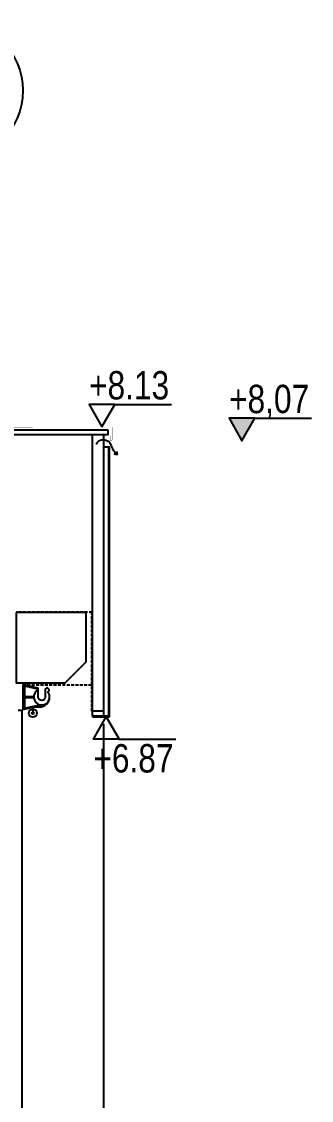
# Model space of a CAD drawing. Header units: millimetres. Extents: x 58205 to 122423, y 1055 to 94479.
# Drawn here: x 69734.9 to 69861, y 17348.7 to 17817.3 of the extents above; entities that cross this region are included whole.
import ezdxf

# ---------------------------------------------------------------- set-up
doc = ezdxf.new("R2010")
doc.units = ezdxf.units.MM
doc.linetypes.add('DASHED', pattern=[0.75, 0.5, -0.25])
doc.linetypes.add('HIDDEN', pattern=[9.524999999999999, 6.35, -3.175])
for name, color, linetype in [('+48_HACZE', 253, 'Continuous'), ('+48_KOTY', 3, 'Continuous'), ('+48_MEBLE', 251, 'Continuous'), ('+48_OSIE', 8, 'Continuous'), ('+48_WIDOK', 5, 'Continuous'), ('+48_ŻELBET', 242, 'Continuous'), ('1_CIENKA', 252, 'Continuous'), ('_przerywane', 8, 'DASHED'), ('SCHODY_', 2, 'Continuous')]:
    doc.layers.add(name, color=color, linetype=linetype)
doc.styles.add('WRP_ARIAL', font='ARIAL.TTF', dxfattribs={"width": 0.8})

# ---------------------------------------------------------------- blocks, each defined once
blk = doc.blocks.new('OZN_OSI')
at = {"layer": '+48_OSIE', "linetype": 'Continuous', "ltscale": 5}
blk.add_circle((0, -30), 30, dxfattribs=at)
at = {"layer": '+48_OSIE', "linetype": 'Continuous', "ltscale": 5, "style": 'WRP_ARIAL', "width": 0.8}
blk.add_attdef('NR', (-23.25682709913372, -43.54146054564336), '', height=30, dxfattribs=at)
blk = doc.blocks.new('koty')
at = {"layer": '+48_KOTY', "color": 3, "ltscale": 5}
blk.add_line((70403.15119564424, 11224.9944954098), (70423.15119564424, 11224.9944954098), dxfattribs=at)
blk.add_lwpolyline([(70398.60119564424, 11217.11366423536), (70403.15119564424, 11224.9944954098), (70394.05119564424, 11224.9944954098)], close=True, dxfattribs=at)
at = {"layer": '+48_KOTY', "color": 3, "style": 'WRP_ARIAL', "width": 0.8}
blk.add_attdef('POZIOM', (70403.19254657679, 11226.78226920364), '', height=10, dxfattribs=at)

msp = doc.modelspace()

# ---------------------------------------------------------------- hatches: boundary and pattern name
at = {"layer": '+48_KOTY'}
msp.add_hatch(color=256, dxfattribs=at).paths.add_polyline_path([(69836.31654407394, 17644.97946534085), (69825.10574093161, 17644.97946534085), (69830.71114250275, 17635.27062502279)])

# ---------------------------------------------------------------- linework, layer by layer
at = {"layer": '+48_HACZE'}
for p, q in [((69776.59418817853, 17629.0791498926), (69775.12063710859, 17629.35959105269)), ((69776.59418817855, 17629.07914989259), (69776.29866315082, 17630.54975009592))]:
    msp.add_line(p, q, dxfattribs=at)
at = {"layer": '+48_HACZE', "linetype": 'HIDDEN', "ltscale": 0.2}
for points in [[(69765.48355984414, 17517.77109084874), (69765.48355985917, 17560.72981474029), (69732.48355984261, 17560.72981472965)], [(69735.48356138828, 17529.17062352446), (69765.6835598481, 17529.17062352447)], [(69735.48356384895, 17529.17107479205), (69765.68356230877, 17529.17107479206)]]:
    msp.add_lwpolyline(points, dxfattribs=at)
at = {"layer": '+48_HACZE', "color": 251, "ltscale": 0.1}
for points in [[(69732.48356108082, 17560.68273526546), (69732.48356078412, 17530.17107479226), (69753.88356106733, 17530.17107479227), (69762.9835610673, 17539.27107479227), (69762.9835610673, 17560.67107479226), (69732.48356108081, 17560.67107479226)], [(69736.1835626186, 17529.17107479226), (69736.1835626186, 17518.67107479226)], [(69736.1835626186, 17528.81151672057), (69741.7835626186, 17527.49386966175)], [(69741.7835626186, 17526.83311874798), (69741.7835626186, 17527.49386966175)], [(69736.1835626186, 17524.09607479227), (69740.18800388307, 17524.09607479227)], [(69736.1835626186, 17523.74607479227), (69740.18800388307, 17523.74607479227)], [(69736.1835626186, 17519.03063286396), (69742.77105003934, 17520.58062990414)]]:
    msp.add_lwpolyline(points, dxfattribs=at)
at = {"layer": '+48_HACZE', "color": 251}
msp.add_lwpolyline([(69742.1335626186, 17527.02792206885, 2.641548509137701), (69746.53248463533, 17525.79156968425, -0.4142135623777147), (69746.53248463532, 17526.49867646544), (69746.9258148708, 17526.89200670092, 0.41421356237018), (69746.9258148708, 17527.17484941339), (69746.1479974115, 17527.9526668727, 0.4142135623777146), (69745.86515469903, 17527.9526668727), (69745.19214126236, 17527.27965343602, 0.1989123673789404), (69745.1335626186, 17527.13823207979), (69745.1335626186, 17523.92107479226, -0.9999999999999999), (69742.1335626186, 17523.92107479226), (69742.1335626186, 17527.61267186054, 0.3480386142170266), (69741.97937048535, 17527.80735529421), (69736.1835626186, 17529.17107479226), (69735.4835626186, 17529.17107479226), (69735.4835626186, 17518.67107479226), (69736.1835626186, 17518.67107479226), (69740.16096721169, 17519.60693469652, -0.05783702830357407), (69740.20677507843, 17519.61225126286), (69742.71751625759, 17519.61225126286, 0.4090632569944211), (69747.08356261862, 17523.92107479189)], format="xyb", dxfattribs=at)
at = {"layer": '+48_HACZE', "color": 251, "ltscale": 0.1}
for radius in [1.75, 0.5]:
    msp.add_circle((69739.7835625917, 17516.92107479226), radius, dxfattribs=at)
at = {"layer": '+48_HACZE'}
msp.add_spline([(69767.34169952747, 17633.72173092337), (69768.70263543063, 17635.32576579569), (69772.48154226122, 17635.11776235959), (69773.81775287901, 17633.29314343553), (69774.67422423688, 17631.26201486917), (69776.59418817879, 17629.07914989265)], degree=3, dxfattribs=at)
at = {"layer": '+48_KOTY'}
msp.add_lwpolyline([(69836.31654407394, 17644.97946534085), (69825.10574093161, 17644.97946534085), (69830.71114250275, 17635.27062502279), (69836.31654407394, 17644.97946534085)], dxfattribs=at)
at = {"layer": '+48_MEBLE'}
msp.add_line((69770.48355816587, 17512.27085459783), (69770.48355816588, 17248.37062474129), dxfattribs=at)
at = {"layer": '+48_WIDOK', "color": 2}
for p, q in [((69770.68357409652, 17632.63212777085), (69772.88358254901, 17632.63212777085)), ((69770.68358252532, 17517.77109089612), (69765.68358254901, 17517.77109084874)), ((69770.68358252532, 17517.77109089612), (69765.68358254901, 17517.77109084874)), ((69772.88358254901, 17515.57109081801), (69765.68358254901, 17515.57109074977)), ((69772.88358254901, 17515.57109081801), (69765.68358254901, 17515.57109074977))]:
    msp.add_line(p, q, dxfattribs=at)
at = {"layer": '+48_WIDOK', "const_width": 0.2}
msp.add_lwpolyline([(69685.13252973386, 17638.18893448106), (69684.3442596869, 17637.04143216889, -0.7366785218692551), (69683.61455739086, 17637.26791924576), (69683.61455739086, 17640.57059423959, -0.4142135623743508), (69684.31458789339, 17641.27062474209), (69774.28357326315, 17641.27062474085), (69774.2835732631, 17635.8135179716, -1.12119119698539), (69773.43001987251, 17635.8135179716), (69773.43001987251, 17637.25754081023)], format="xyb", dxfattribs=at)
at = {"layer": '+48_WIDOK', "color": 2}
msp.add_lwpolyline([(69772.38357326314, 17640.03212777085), (69772.38357326314, 17637.83212777085), (69686.48362669916, 17637.83212777057), (69686.48362669916, 17640.03212777057)], close=True, dxfattribs=at)
at = {"layer": '+48_WIDOK', "color": 251}
for points in [[(69765.6835825727, 17517.77109084874), (69765.6835825727, 17637.83212777082)], [(69770.68357409652, 17632.63212777084), (69770.6835740965, 17637.83212777084)]]:
    msp.add_lwpolyline(points, dxfattribs=at)
at = {"layer": '+48_WIDOK', "color": 2}
for points in [[(69770.68358254901, 17515.57109079716), (69770.68358254901, 17632.63212777084)], [(69772.88358254901, 17515.57109081801), (69772.88358254901, 17632.63212777085)], [(69765.68358254901, 17515.57109074977), (69765.68358254901, 17517.77109084874)]]:
    msp.add_lwpolyline(points, dxfattribs=at)
at = {"layer": '+48_WIDOK'}
for points in [[(69772.88358254901, 17632.63212777085), (69773.18359763682, 17632.63212777085)], [(69773.18359763682, 17515.27107605636), (69773.18359763682, 17632.63212777085)], [(69765.68358254901, 17515.57109074977), (69765.68358255188, 17515.27107600898)], [(69765.68358254901, 17515.57109074977), (69765.68358255188, 17515.27107600898)], [(69765.68358254901, 17515.27107605635), (69773.18359763682, 17515.27107605635)]]:
    msp.add_lwpolyline(points, dxfattribs=at)
at = {"layer": '+48_ŻELBET', "ltscale": 0.3}
msp.add_line((69770.68358279705, 17518.27108194809), (69770.68357409652, 17632.63212777084), dxfattribs=at)
at = {"layer": '1_CIENKA', "color": 251, "lineweight": -3}
msp.add_lwpolyline([(69739.78356262468, 17519.51813361722), (69739.78356260606, 17516.92107479226)], dxfattribs=at)
at = {"layer": '_przerywane', "linetype": 'Continuous'}
for p, q in [((69733.39228287706, 17518.27062474118), (69735.01173590575, 17518.27062474118)), ((69735.01173590575, 17518.27062474118), (69735.01173589966, 17248.27085459363))]:
    msp.add_line(p, q, dxfattribs=at)

# ---------------------------------------------------------------- block references
at = {"layer": '+48_KOTY'}
ref = msp.add_blockref('koty', (-16958.18300532311, 3822.275776979628), dxfattribs=dict(at, xscale=1.231956389266998, yscale=1.231956389264269, zscale=1.231956389264917))
ref.add_attrib('POZIOM', '+8.13', (69764.24108839914, 17653.18192441143), dxfattribs={"color": 3, "height": 12.31956389264917, "style": 'WRP_ARIAL', "width": 0.8})
ref = msp.add_blockref('koty', (-16897.29539578394, 3816.275777257229), dxfattribs=dict(at, xscale=1.231956389266998, yscale=1.231956389264269, zscale=1.231956389264917))
ref.add_attrib('POZIOM', '+8,07', (69825.12869793829, 17647.23385110077), dxfattribs={"color": 3, "height": 12.31956389264917, "style": 'WRP_ARIAL', "width": 0.8})
ref = msp.add_blockref('koty', (-16956.30161632764, 31334.26592380955), dxfattribs=dict(at, xscale=-1.231956389266998, yscale=1.231956389264269, zscale=1.231956389264917, rotation=180))
ref.add_attrib('POZIOM', '+6.87', (69766.12247739462, 17491.1563565221), dxfattribs={"color": 3, "height": 12.31956389264917, "style": 'WRP_ARIAL', "width": 0.8})
at = {"layer": 'SCHODY_'}
ref = msp.add_blockref('OZN_OSI', (69705.48355786802, 17817.30119715244), dxfattribs=at)
ref.add_attrib('NR', '2', (69697.37797405173, 17773.75973660679), dxfattribs={"layer": '+48_OSIE', "linetype": 'Continuous', "ltscale": 5, "height": 30, "style": 'WRP_ARIAL', "width": 0.8})

doc.saveas('drawing.dxf')
